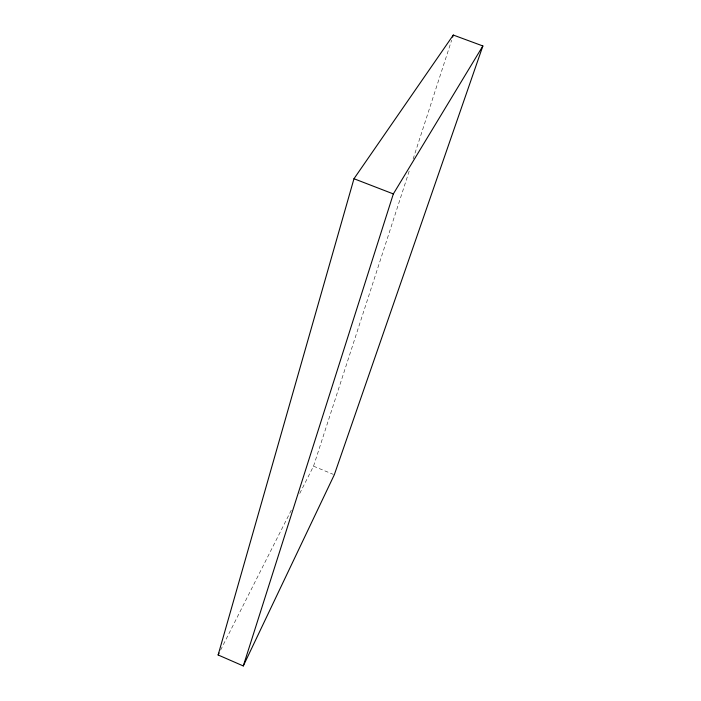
<?xml version="1.0" encoding="UTF-8"?>
<svg xmlns="http://www.w3.org/2000/svg" width="701" height="701" viewBox="0 0 701 701"><rect width="100%" height="100%" fill="white"/><g stroke="black" fill="none" stroke-linecap="round" stroke-linejoin="round"><path stroke-width="0.53" stroke-dasharray="3.5 2.63" d="M299.756 493.425L313.531 466.174L409.41 170.431M413.126 158.969L451.619 40.255M220.587 650.116L291.888 508.996M313.531 466.174L333.308 474.375"/><path stroke-width="1.05" d="M218.125 654.979L353.979 178.729L453.302 35.05L482.875 45.968L334.298 474.787L243.291 665.95L218.125 654.979L219.106 653.034M243.291 665.95L393.34 193.923L482.875 45.968M452.627 37.135L453.302 35.05M353.979 178.729L393.34 193.923"/></g></svg>
